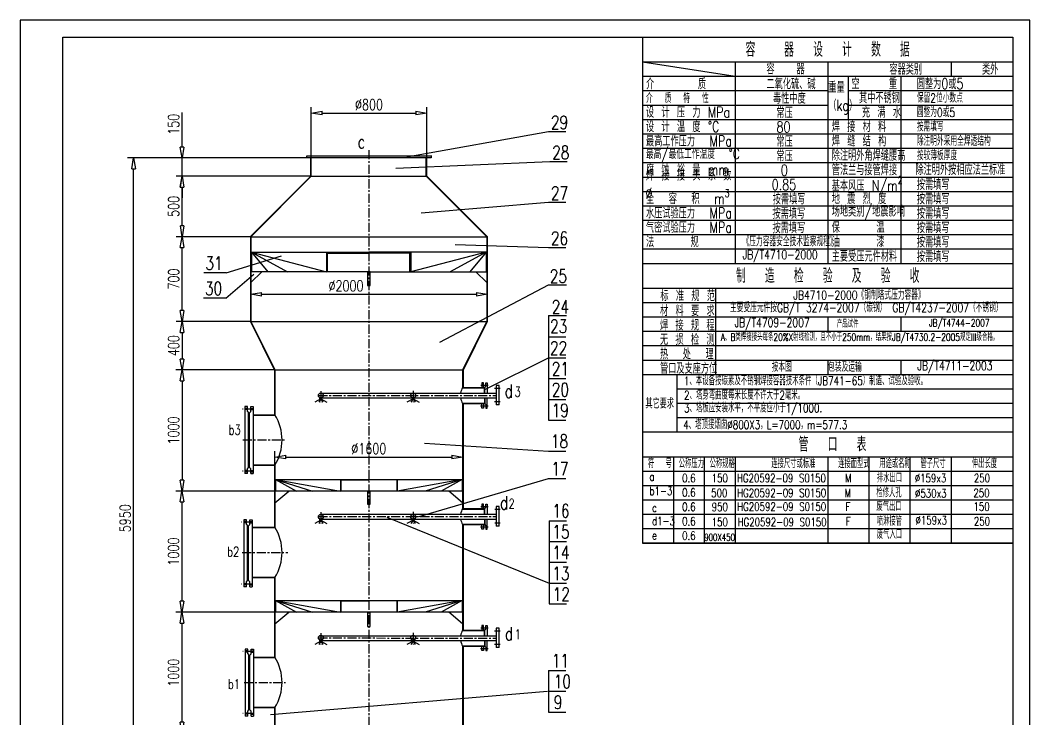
# Model space of a CAD drawing. Header units: inches. Extents: x -49906 to 274435, y 31852 to 49661.
# Drawn here: x 98878 to 107214, y 38449 to 44217 of the extents above; entities that cross this region are included whole.
import ezdxf
from ezdxf.enums import TextEntityAlignment as Align

# ---------------------------------------------------------------- set-up
doc = ezdxf.new("R2010")
doc.units = ezdxf.units.IN
doc.header["$LTSCALE"] = 60
doc.header["$MEASUREMENT"] = 0
doc.linetypes.add('CENTER', pattern=[2, 1.25, -0.25, 0.25, -0.25])
for name, color, linetype in [('1', 1, 'Continuous'), ('cen', 1, 'CENTER'), ('文字', 3, 'Continuous'), ('细实线', 7, 'Continuous')]:
    doc.layers.add(name, color=color, linetype=linetype)
doc.layers.add('粗实线', color=7, linetype='Continuous', lineweight=30)
doc.styles.get("Standard").update_dxf_attribs({"font": 'txt.shx', "width": 0.75, "bigfont": 'hztxt.shx'})
doc.styles.add('中文', font='txt.shx', dxfattribs={"width": 0.75, "bigfont": 'gbcbig.shx'})
doc.dimstyles.new('ST1-1', dxfattribs={"dimtxt": 90, "dimasz": 90, "dimexe": 50, "dimexo": 0, "dimgap": 25, "dimtad": 1, "dimtxsty": 'Standard', "dimblk": 'CLOSEDBLANK', "dimcen": 3, "dimadec": 0, "dimazin": 0, "dimtfac": 1, "dimtmove": 0, "dimatfit": 3, "dimfxl": 1, "dimarcsym": 1})

# ---------------------------------------------------------------- blocks, each defined once
blk = doc.blocks.new('_CLOSEDBLANK')
at = {"color": 0, "linetype": 'ByBlock'}
for p, q in [((-1, 0.167), (0, 0)), ((-1, 0.167), (-1, -0.167)), ((0, 0), (-1, -0.167))]:
    blk.add_line(p, q, dxfattribs=at)
blk = doc.blocks.new('*D305')
at = {"layer": 'Defpoints', "color": 0}
for p in [(100214.7, 43079.5), (101281.2, 43079.5), (101281.2, 42929.5)]:
    blk.add_point(p, dxfattribs=at)
at = {"layer": '细实线', "color": 0, "lineweight": -2}
for p, q in [((100214.7, 43169.5), (100214.7, 43455.7)), ((101281.2, 43079.5), (100164.7, 43079.5)), ((100214.7, 42929.5), (100214.7, 43079.5)), ((101281.2, 42929.5), (100164.7, 42929.5)), ((100214.7, 42839.5), (100214.7, 42749.5))]:
    blk.add_line(p, q, dxfattribs=at)
at = {"layer": '细实线', "color": 0, "lineweight": -2, "xscale": 90, "yscale": 90, "zscale": 90}
for p, rotation in [((100214.7, 43079.5), 270), ((100214.7, 42929.5), 90)]:
    blk.add_blockref('_CLOSEDBLANK', p, dxfattribs=dict(at, rotation=rotation))
at = {"layer": '细实线', "color": 0, "insert": (100144.7, 43357.6), "char_height": 90, "attachment_point": 5, "rotation": 90, "style": '中文'}
blk.add_mtext('150', dxfattribs=at)
blk = doc.blocks.new('*D306')
at = {"layer": 'Defpoints', "color": 0}
for p in [(100214.9, 42429.5), (100781.2, 42429.5), (100781.2, 41729.5)]:
    blk.add_point(p, dxfattribs=at)
at = {"layer": '细实线', "color": 0, "lineweight": -2}
for p, q in [((100781.2, 42429.5), (100164.9, 42429.5)), ((100214.9, 41819.5), (100214.9, 42339.5)), ((100781.2, 41729.5), (100164.9, 41729.5))]:
    blk.add_line(p, q, dxfattribs=at)
at = {"layer": '细实线', "color": 0, "lineweight": -2, "xscale": 90, "yscale": 90, "zscale": 90}
for p, rotation in [((100214.9, 42429.5), 90), ((100214.9, 41729.5), 270)]:
    blk.add_blockref('_CLOSEDBLANK', p, dxfattribs=dict(at, rotation=rotation))
at = {"layer": '细实线', "color": 0, "insert": (100144.9, 42079.5), "char_height": 90, "attachment_point": 5, "rotation": 90, "style": '中文'}
blk.add_mtext('700', dxfattribs=at)
blk = doc.blocks.new('*D307')
at = {"layer": 'Defpoints', "color": 0}
for p in [(100981.2, 41329.5), (100214.2, 40329.5), (100981.2, 40329.5)]:
    blk.add_point(p, dxfattribs=at)
at = {"layer": '细实线', "color": 0, "lineweight": -2}
for p, q in [((100981.2, 41329.5), (100164.2, 41329.5)), ((100214.2, 41239.5), (100214.2, 40419.5)), ((100981.2, 40329.5), (100164.2, 40329.5))]:
    blk.add_line(p, q, dxfattribs=at)
at = {"layer": '细实线', "color": 0, "lineweight": -2, "xscale": 90, "yscale": 90, "zscale": 90}
for p, rotation in [((100214.2, 41329.5), 90), ((100214.2, 40329.5), 270)]:
    blk.add_blockref('_CLOSEDBLANK', p, dxfattribs=dict(at, rotation=rotation))
at = {"layer": '细实线', "color": 0, "insert": (100144.2, 40829.5), "char_height": 90, "attachment_point": 5, "rotation": 90, "style": '中文'}
blk.add_mtext('1000', dxfattribs=at)
blk = doc.blocks.new('*D284')
at = {"layer": 'Defpoints', "color": 0}
for p in [(100781.2, 41729.5), (100214.9, 41329.5), (100781.2, 41329.5)]:
    blk.add_point(p, dxfattribs=at)
at = {"layer": '细实线', "color": 0, "lineweight": -2}
for p, q in [((100781.2, 41729.5), (100164.9, 41729.5)), ((100214.9, 41639.5), (100214.9, 41419.5)), ((100781.2, 41329.5), (100164.9, 41329.5))]:
    blk.add_line(p, q, dxfattribs=at)
at = {"layer": '细实线', "color": 0, "lineweight": -2, "xscale": 90, "yscale": 90, "zscale": 90}
for p, rotation in [((100214.9, 41729.5), 90), ((100214.9, 41329.5), 270)]:
    blk.add_blockref('_CLOSEDBLANK', p, dxfattribs=dict(at, rotation=rotation))
at = {"layer": '细实线', "color": 0, "insert": (100144.9, 41529.5), "char_height": 90, "attachment_point": 5, "rotation": 90, "style": '中文'}
blk.add_mtext('400', dxfattribs=at)
blk = doc.blocks.new('*D285')
at = {"layer": 'Defpoints', "color": 0}
for p in [(100215.4, 42929.5), (101281.2, 42929.5), (100781.2, 42429.5)]:
    blk.add_point(p, dxfattribs=at)
at = {"layer": '细实线', "color": 0, "lineweight": -2}
for p, q in [((101281.2, 42929.5), (100165.4, 42929.5)), ((100215.4, 42519.5), (100215.4, 42839.5)), ((100781.2, 42429.5), (100165.4, 42429.5))]:
    blk.add_line(p, q, dxfattribs=at)
at = {"layer": '细实线', "color": 0, "lineweight": -2, "xscale": 90, "yscale": 90, "zscale": 90}
for p, rotation in [((100215.4, 42929.5), 90), ((100215.4, 42429.5), 270)]:
    blk.add_blockref('_CLOSEDBLANK', p, dxfattribs=dict(at, rotation=rotation))
at = {"layer": '细实线', "color": 0, "insert": (100145.4, 42679.5), "char_height": 90, "attachment_point": 5, "rotation": 90, "style": '中文'}
blk.add_mtext('500', dxfattribs=at)
blk = doc.blocks.new('*D308')
at = {"layer": 'Defpoints', "color": 0}
for p in [(100981.2, 40329.5), (100213.6, 39329.5), (100981.2, 39329.5)]:
    blk.add_point(p, dxfattribs=at)
at = {"layer": '细实线', "color": 0, "lineweight": -2}
for p, q in [((100981.2, 40329.5), (100163.6, 40329.5)), ((100213.6, 40239.5), (100213.6, 39419.5)), ((100981.2, 39329.5), (100163.6, 39329.5))]:
    blk.add_line(p, q, dxfattribs=at)
at = {"layer": '细实线', "color": 0, "lineweight": -2, "xscale": 90, "yscale": 90, "zscale": 90}
for p, rotation in [((100213.6, 40329.5), 90), ((100213.6, 39329.5), 270)]:
    blk.add_blockref('_CLOSEDBLANK', p, dxfattribs=dict(at, rotation=rotation))
at = {"layer": '细实线', "color": 0, "insert": (100143.6, 39829.5), "char_height": 90, "attachment_point": 5, "rotation": 90, "style": '中文'}
blk.add_mtext('1000', dxfattribs=at)
blk = doc.blocks.new('*D286')
at = {"layer": 'Defpoints', "color": 0}
for p in [(100981.2, 39329.5), (100213.6, 38329.5), (100213.6, 38329.5)]:
    blk.add_point(p, dxfattribs=at)
at = {"layer": '细实线', "color": 0, "lineweight": -2}
for p, q in [((100981.2, 39329.5), (100163.6, 39329.5)), ((100213.6, 39239.5), (100213.6, 38419.5)), ((100213.6, 38329.5), (100163.6, 38329.5))]:
    blk.add_line(p, q, dxfattribs=at)
at = {"layer": '细实线', "color": 0, "lineweight": -2, "xscale": 90, "yscale": 90, "zscale": 90}
for p, rotation in [((100213.6, 39329.5), 90), ((100213.6, 38329.5), 270)]:
    blk.add_blockref('_CLOSEDBLANK', p, dxfattribs=dict(at, rotation=rotation))
at = {"layer": '细实线', "color": 0, "insert": (100143.6, 38829.5), "char_height": 90, "attachment_point": 5, "rotation": 90, "style": '中文'}
blk.add_mtext('1000', dxfattribs=at)
blk = doc.blocks.new('*D288')
at = {"layer": 'Defpoints', "color": 0}
for p in [(99814.6, 43079.5), (101156.2, 43079.5), (101156.2, 37129.5)]:
    blk.add_point(p, dxfattribs=at)
at = {"layer": '细实线', "color": 0, "lineweight": -2}
for p, q in [((101156.2, 43079.5), (99764.6, 43079.5)), ((99814.6, 37219.5), (99814.6, 42989.5)), ((101156.2, 37129.5), (99764.6, 37129.5))]:
    blk.add_line(p, q, dxfattribs=at)
at = {"layer": '细实线', "color": 0, "lineweight": -2, "xscale": 90, "yscale": 90, "zscale": 90}
for p, rotation in [((99814.6, 43079.5), 90), ((99814.6, 37129.5), 270)]:
    blk.add_blockref('_CLOSEDBLANK', p, dxfattribs=dict(at, rotation=rotation))
at = {"layer": '细实线', "color": 0, "insert": (99744.6, 40104.5), "char_height": 90, "attachment_point": 5, "rotation": 90, "style": '中文'}
blk.add_mtext('5950', dxfattribs=at)
blk = doc.blocks.new('*D289')
at = {"layer": 'Defpoints', "color": 0}
for p in [(102234.2, 43450.2), (101281.2, 42929.5), (102234.2, 42930.7)]:
    blk.add_point(p, dxfattribs=at)
at = {"layer": '细实线', "color": 0, "lineweight": -2}
for p, q in [((101281.2, 42929.5), (101281.2, 43500.2)), ((101371.2, 43450.2), (102144.2, 43450.2)), ((102234.2, 42930.7), (102234.2, 43500.2))]:
    blk.add_line(p, q, dxfattribs=at)
at = {"layer": '细实线', "color": 0, "lineweight": -2, "xscale": 90, "yscale": 90, "zscale": 90, "rotation": 180}
blk.add_blockref('_CLOSEDBLANK', (101281.2, 43450.2), dxfattribs=at)
at = {"layer": '细实线', "color": 0, "lineweight": -2, "xscale": 90, "yscale": 90, "zscale": 90}
blk.add_blockref('_CLOSEDBLANK', (102234.2, 43450.2), dxfattribs=at)
at = {"layer": '细实线', "color": 0, "insert": (101757.7, 43520.2), "char_height": 90, "attachment_point": 5, "style": '中文'}
blk.add_mtext('%%C800', dxfattribs=at)
blk = doc.blocks.new('*D290')
at = {"layer": 'Defpoints', "color": 0}
for p in [(100781.2, 42429.5), (102734.2, 42430.7), (102734.2, 41953.7)]:
    blk.add_point(p, dxfattribs=at)
at = {"layer": '细实线', "color": 0, "lineweight": -2}
for p, q in [((100781.2, 42429.5), (100781.2, 41903.7)), ((102734.2, 42430.7), (102734.2, 41903.7)), ((100871.2, 41953.7), (102644.2, 41953.7))]:
    blk.add_line(p, q, dxfattribs=at)
at = {"layer": '细实线', "color": 0, "lineweight": -2, "xscale": 90, "yscale": 90, "zscale": 90, "rotation": 180}
blk.add_blockref('_CLOSEDBLANK', (100781.2, 41953.7), dxfattribs=at)
at = {"layer": '细实线', "color": 0, "lineweight": -2, "xscale": 90, "yscale": 90, "zscale": 90}
blk.add_blockref('_CLOSEDBLANK', (102734.2, 41953.7), dxfattribs=at)
at = {"layer": '细实线', "color": 0, "insert": (101567.9, 42023.7), "char_height": 90, "attachment_point": 5, "style": '中文'}
blk.add_mtext('%%C2000', dxfattribs=at)
blk = doc.blocks.new('*D291')
at = {"layer": 'Defpoints', "color": 0}
for p in [(102531.2, 40648.9), (102531.2, 40609.4), (100981.2, 40394.3)]:
    blk.add_point(p, dxfattribs=at)
at = {"layer": '细实线', "color": 0, "lineweight": -2}
for p, q in [((100981.2, 40394.3), (100981.2, 40659.4)), ((101071.2, 40609.4), (102441.2, 40609.4)), ((102531.2, 40648.9), (102531.2, 40559.4))]:
    blk.add_line(p, q, dxfattribs=at)
at = {"layer": '细实线', "color": 0, "lineweight": -2, "xscale": 90, "yscale": 90, "zscale": 90, "rotation": 180}
blk.add_blockref('_CLOSEDBLANK', (100981.2, 40609.4), dxfattribs=at)
at = {"layer": '细实线', "color": 0, "lineweight": -2, "xscale": 90, "yscale": 90, "zscale": 90}
blk.add_blockref('_CLOSEDBLANK', (102531.2, 40609.4), dxfattribs=at)
at = {"layer": '细实线', "color": 0, "insert": (101756.2, 40679.4), "char_height": 90, "attachment_point": 5, "style": '中文'}
blk.add_mtext('%%C1600', dxfattribs=at)

msp = doc.modelspace()

# ---------------------------------------------------------------- linework, layer by layer
at = {"layer": '1'}
msp.add_line((107073.429, 39899.972), (104016.987, 39899.972), dxfattribs=at)
at = {"layer": 'cen'}
for p, q in [((101756.23, 43143.865), (101756.23, 37049.678)), ((101339.845, 41117.961), (102806.194, 41117.961)), ((101359.845, 41154.8), (101359.845, 41061.896)), ((102122.324, 41157.718), (102122.324, 41061.896)), ((102839.609, 41177.274), (102794.852, 41177.274)), ((102839.609, 41065.997), (102794.852, 41065.997)), ((100807.599, 41006.608), (100714.667, 41006.608)), ((100716.205, 40751.175), (101072.206, 40751.175)), ((100807.599, 40493.042), (100714.667, 40493.042)), ((101341.339, 40117.961), (102806.194, 40117.961)), ((101359.845, 40154.167), (101359.845, 40061.263)), ((102122.324, 40157.085), (102122.324, 40061.263)), ((102840.458, 40176.04), (102795.701, 40176.04)), ((100799.267, 40072.74), (100706.336, 40072.74)), ((102840.458, 40064.763), (102795.701, 40064.763)), ((100710.836, 39822.736), (101087.136, 39822.736)), ((100799.267, 39559.174), (100706.336, 39559.174)), ((101339.897, 39116.345), (102806.194, 39114.961)), ((101359.845, 39154.634), (101359.845, 39061.73)), ((102122.324, 39157.552), (102122.324, 39061.73)), ((102839.698, 39172.971), (102794.941, 39172.971)), ((102839.698, 39061.694), (102794.941, 39061.694)), ((100810.309, 39004.62), (100717.377, 39004.62)), ((100727.243, 38749.425), (101068.032, 38749.425)), ((100810.309, 38491.054), (100717.377, 38491.054))]:
    msp.add_line(p, q, dxfattribs=at)
at = {"layer": '文字'}
for p, q in [((105545.208, 43873.346), (105545.208, 42209.283)), ((105715.011, 43751.088), (105715.011, 43397.899)), ((106149.257, 43751.088), (106149.257, 42209.283)), ((104619.744, 42005.52), (104619.744, 41292.35))]:
    msp.add_line(p, q, dxfattribs=at)
msp.add_lwpolyline([(98878.011, 44217.441), (98878.011, 32415.478), (107213.762, 32415.478), (107213.762, 44217.441)], close=True, dxfattribs=at)
at = {"layer": '粗实线'}
for p, q in [((104016.987, 44077.109), (104016.987, 39899.972)), ((104016.987, 44077.109), (107073.429, 44077.109)), ((104016.987, 43873.346), (107073.429, 43873.346)), ((103239.225, 43299.375), (103384.225, 43299.375)), ((102277.576, 43093.474), (101241.23, 43093.474)), ((101241.23, 43093.474), (101241.23, 43079.474)), ((102231.23, 43079.474), (101241.23, 43079.474)), ((101278.23, 42930.716), (101278.23, 43079.474)), ((101281.23, 42929.474), (101281.23, 43079.474)), ((102231.23, 42929.474), (102231.23, 43079.474)), ((102271.23, 43079.474), (102231.23, 43079.474)), ((102234.23, 42930.716), (102234.23, 43079.474)), ((102271.23, 43093.474), (102271.23, 43079.474)), ((103250.075, 43051.531), (103395.075, 43051.531)), ((101278.23, 42930.716), (100778.23, 42430.716)), ((101281.23, 42929.474), (100781.23, 42429.474)), ((101281.23, 42929.474), (102231.23, 42929.474)), ((102231.23, 42929.474), (102731.23, 42429.474)), ((102234.23, 42930.716), (102734.23, 42430.716)), ((103239.225, 42715.834), (103384.225, 42715.834)), ((100778.23, 42430.716), (100778.23, 41728.766)), ((100781.23, 42429.474), (102734.23, 42429.474)), ((100781.23, 42429.474), (100781.23, 41729.474)), ((102731.23, 42429.474), (102731.23, 41729.474)), ((102734.23, 42430.716), (102734.23, 41728.766)), ((100787.899, 42302.984), (100787.899, 42139.675)), ((100787.899, 42302.984), (100922.811, 42139.675)), ((100787.899, 42302.984), (101085.048, 42139.675)), ((100787.899, 42302.984), (101408.358, 42139.675)), ((101408.358, 42302.984), (101408.358, 42139.675)), ((101416.385, 42293.124), (101408.358, 42302.984)), ((101416.385, 42139.675), (101416.385, 42293.124)), ((101416.385, 42293.124), (101756.23, 42293.124)), ((102096.074, 42293.124), (101756.23, 42293.124)), ((102096.074, 42293.124), (102104.102, 42302.984)), ((102096.074, 42139.675), (102096.074, 42293.124)), ((102104.102, 42302.984), (102104.102, 42139.675)), ((102724.56, 42302.984), (102104.102, 42139.675)), ((102724.56, 42302.984), (102427.412, 42139.675)), ((102724.56, 42302.984), (102589.648, 42139.675)), ((102724.56, 42302.984), (102724.56, 42139.675)), ((103239.225, 42341.747), (103384.225, 42341.747)), ((104016.987, 42209.283), (107073.429, 42209.283)), ((100578.379, 42130.136), (100395.556, 42130.136)), ((100781.23, 42052.741), (100871.889, 42139.675)), ((102731.23, 42052.741), (102640.57, 42139.675)), ((102731.23, 42052.741), (102640.57, 42139.675)), ((103239.225, 42032.515), (103389.76, 42032.515)), ((104016.987, 42005.52), (107073.429, 42005.52)), ((100575.298, 41921.797), (100392.475, 41921.797)), ((103239.225, 41778.628), (103389.76, 41778.628)), ((100778.546, 41728.132), (100778.23, 41728.766)), ((100778.546, 41728.132), (100978.23, 41328.766)), ((100781.23, 41729.474), (102731.23, 41729.474)), ((100781.23, 41729.474), (100981.23, 41329.474)), ((102731.23, 41729.474), (102531.23, 41329.474)), ((102733.913, 41728.132), (102534.23, 41328.766)), ((103239.225, 41601.374), (103384.225, 41601.374)), ((103239.225, 41429.456), (103384.225, 41429.456)), ((100978.23, 41328.766), (100978.23, 40959.663)), ((100981.23, 41329.474), (102231.23, 41329.474)), ((100981.23, 41329.474), (100981.23, 41329.474)), ((100981.23, 41329.474), (100981.23, 41329.474)), ((100981.23, 41329.474), (100981.23, 40959.663)), ((102170.89, 41329.474), (102531.23, 41329.474)), ((102531.23, 41329.474), (102531.23, 41183.938)), ((102534.23, 41328.766), (102534.23, 41183.938)), ((102529.42, 41180.938), (102710.268, 41180.938)), ((102531.23, 41183.938), (102710.268, 41183.938)), ((102682.543, 41202.934), (102741.988, 41202.934)), ((102690.278, 41221.612), (102690.278, 41183.938)), ((102701.892, 41221.612), (102690.278, 41221.612)), ((102701.892, 41193.005), (102701.892, 41221.612)), ((102710.268, 41183.938), (102701.892, 41193.005)), ((102710.268, 41137.961), (102710.268, 41183.938)), ((102714.24, 41183.938), (102722.615, 41193.005)), ((102714.24, 41137.961), (102714.24, 41183.938)), ((102722.615, 41221.612), (102734.23, 41221.612)), ((102722.615, 41193.005), (102722.615, 41221.612)), ((102734.23, 41221.612), (102734.23, 41137.961)), ((102807.284, 41201.635), (102807.284, 41146.635)), ((102832.149, 41201.635), (102807.284, 41201.635)), ((102832.149, 41146.635), (102832.149, 41201.635)), ((102832.149, 41146.635), (102832.149, 41201.635)), ((103239.225, 41257.538), (103384.225, 41257.538)), ((101352.688, 41097.961), (102513.984, 41097.961)), ((101359.845, 41137.961), (102513.984, 41137.961)), ((102350.464, 41137.961), (102806.194, 41137.961)), ((102350.464, 41097.961), (102806.194, 41097.961)), ((102710.268, 41097.961), (102710.268, 41051.984)), ((102714.24, 41097.961), (102714.24, 41051.984)), ((102734.23, 41014.311), (102734.23, 41097.961)), ((102807.284, 41146.635), (102807.284, 41041.635)), ((102832.149, 41146.635), (102832.149, 41176.152)), ((102832.149, 41146.635), (102832.149, 41176.152)), ((102832.149, 41041.635), (102832.149, 41146.635)), ((100733.379, 41026.252), (100733.379, 40770.075)), ((100753.52, 41026.252), (100733.379, 41026.252)), ((100753.52, 40986.358), (100753.52, 41026.252)), ((100781.759, 40986.358), (100781.759, 41026.252)), ((100781.759, 41026.252), (100801.899, 41026.252)), ((100801.899, 41026.252), (100801.899, 40527.075)), ((101359.845, 41090.528), (101309.666, 41061.955)), ((101359.845, 41090.528), (101342.342, 41061.955)), ((101359.845, 41090.528), (101377.94, 41062.327)), ((101359.845, 41090.528), (101410.609, 41063.009)), ((102122.324, 41090.528), (102071.56, 41063.009)), ((102122.324, 41090.528), (102104.229, 41062.327)), ((102122.324, 41090.528), (102139.827, 41061.955)), ((102122.324, 41090.528), (102172.503, 41061.955)), ((102529.42, 41054.984), (102710.268, 41054.984)), ((102531.23, 41051.984), (102531.23, 40183.938)), ((102531.23, 41051.984), (102710.268, 41051.984)), ((102534.23, 41051.984), (102534.23, 40183.938)), ((102679.092, 41032.989), (102742.814, 41032.989)), ((102690.278, 41014.311), (102690.278, 41051.984)), ((102701.892, 41014.311), (102690.278, 41014.311)), ((102710.268, 41051.984), (102701.892, 41042.918)), ((102701.892, 41042.918), (102701.892, 41014.311)), ((102714.24, 41051.984), (102722.615, 41042.918)), ((102722.615, 41042.918), (102722.615, 41014.311)), ((102722.615, 41014.311), (102734.23, 41014.311)), ((102832.149, 41041.635), (102807.284, 41041.635)), ((103239.225, 41085.619), (103384.225, 41085.619)), ((100753.52, 41011.671), (100733.379, 41011.671)), ((100753.52, 41001.546), (100733.379, 41001.546)), ((100753.52, 40986.358), (100763.645, 40976.233)), ((100763.645, 40770.075), (100763.645, 40976.233)), ((100781.759, 40986.358), (100771.634, 40976.233)), ((100771.634, 40770.075), (100771.634, 40976.233)), ((100771.634, 40523.417), (100771.634, 40952.325)), ((100781.759, 41011.671), (100801.899, 41011.671)), ((100781.759, 41001.546), (100801.899, 41001.546)), ((100804.596, 40959.663), (100981.23, 40959.663)), ((100804.596, 40956.663), (100983.046, 40956.663)), ((100733.379, 40847.864), (100733.379, 40473.398)), ((103239.225, 40913.701), (103384.225, 40913.701)), ((100763.645, 40523.417), (100763.645, 40839.259)), ((104016.987, 40816.904), (107073.429, 40816.904)), ((103239.225, 40657.563), (103384.225, 40657.563)), ((104016.987, 40613.141), (107073.429, 40613.141)), ((100733.379, 40527.075), (100733.379, 40473.398)), ((100753.52, 40513.292), (100763.645, 40523.417)), ((100753.52, 40473.398), (100753.52, 40513.292)), ((100781.759, 40513.292), (100771.634, 40523.417)), ((100781.759, 40473.398), (100781.759, 40513.292)), ((100801.899, 40527.075), (100801.899, 40473.398)), ((100801.899, 40527.075), (100801.899, 40473.398)), ((100804.596, 40545.688), (100983.046, 40545.688)), ((100804.596, 40542.688), (100981.23, 40542.688)), ((100978.23, 40542.688), (100978.23, 40031.223)), ((100981.23, 40542.688), (100981.23, 40031.223)), ((100753.52, 40498.104), (100733.379, 40498.104)), ((100753.52, 40487.979), (100733.379, 40487.979)), ((100753.52, 40473.398), (100733.379, 40473.398)), ((100781.759, 40498.104), (100801.899, 40498.104)), ((100781.759, 40487.979), (100801.899, 40487.979)), ((100781.759, 40473.398), (100801.899, 40473.398)), ((103239.225, 40431.798), (103384.225, 40431.798)), ((100985.53, 40425.381), (100985.53, 40329.474)), ((100985.53, 40425.381), (101158.646, 40329.474)), ((100985.53, 40425.381), (101290.77, 40329.474)), ((100985.53, 40425.381), (101522.353, 40329.474)), ((101522.353, 40425.381), (101522.353, 40329.474)), ((101524.782, 40425.381), (101524.782, 40329.474)), ((101524.782, 40423.035), (101756.23, 40423.035)), ((101987.677, 40423.035), (101756.23, 40423.035)), ((101987.677, 40425.381), (101987.677, 40329.474)), ((101990.107, 40425.381), (101990.107, 40329.474)), ((102526.93, 40425.381), (101990.107, 40329.474)), ((102526.93, 40425.381), (102221.689, 40329.474)), ((102526.93, 40425.381), (102353.814, 40329.474)), ((102526.93, 40425.381), (102526.93, 40329.474)), ((100981.23, 40231.601), (101095.394, 40329.474)), ((102531.23, 40231.601), (102417.065, 40329.474)), ((102529.42, 40180.938), (102710.268, 40180.938)), ((102531.23, 40183.938), (102710.268, 40183.938)), ((102682.543, 40202.934), (102741.988, 40202.934)), ((102690.278, 40221.612), (102690.278, 40183.938)), ((102701.892, 40221.612), (102690.278, 40221.612)), ((102701.892, 40193.005), (102701.892, 40221.612)), ((102710.268, 40183.938), (102701.892, 40193.005)), ((102710.268, 40137.961), (102710.268, 40183.938)), ((102714.24, 40183.938), (102722.615, 40193.005)), ((102714.24, 40137.961), (102714.24, 40183.938)), ((102722.615, 40221.612), (102734.23, 40221.612)), ((102722.615, 40193.005), (102722.615, 40221.612)), ((102734.23, 40221.612), (102734.23, 40137.961)), ((102808.134, 40200.402), (102808.134, 40145.402)), ((102832.999, 40200.402), (102808.134, 40200.402)), ((102832.999, 40145.402), (102832.999, 40200.402)), ((102832.999, 40145.402), (102832.999, 40200.402)), ((101358.042, 40097.961), (102513.984, 40097.961)), ((101358.187, 40137.961), (102513.984, 40137.961)), ((102350.464, 40137.961), (102806.194, 40137.961)), ((102350.464, 40097.961), (102806.194, 40097.961)), ((102710.268, 40097.961), (102710.268, 40051.984)), ((102714.24, 40097.961), (102714.24, 40051.984)), ((102734.23, 40014.311), (102734.23, 40097.961)), ((102808.134, 40145.402), (102808.134, 40040.402)), ((102832.999, 40145.402), (102832.999, 40174.918)), ((102832.999, 40145.402), (102832.999, 40174.918)), ((102832.999, 40040.402), (102832.999, 40145.402)), ((100725.048, 40092.384), (100725.048, 39836.207)), ((100745.188, 40092.384), (100725.048, 40092.384)), ((100745.188, 40077.803), (100725.048, 40077.803)), ((100745.188, 40067.678), (100725.048, 40067.678)), ((100745.188, 40052.49), (100745.188, 40092.384)), ((100745.188, 40052.49), (100755.313, 40042.365)), ((100755.313, 39836.207), (100755.313, 40042.365)), ((100773.427, 40052.49), (100763.302, 40042.365)), ((100763.302, 39836.207), (100763.302, 40042.365)), ((100763.302, 39589.549), (100763.302, 40018.457)), ((100773.427, 40052.49), (100773.427, 40092.384)), ((100773.427, 40092.384), (100793.568, 40092.384)), ((100773.427, 40077.803), (100793.568, 40077.803)), ((100773.427, 40067.678), (100793.568, 40067.678)), ((100793.568, 40092.384), (100793.568, 39593.207)), ((100793.568, 40031.223), (100981.23, 40031.223)), ((100793.568, 40028.223), (100983.046, 40028.223)), ((101359.845, 40089.895), (101309.666, 40061.322)), ((101359.845, 40089.895), (101342.342, 40061.322)), ((101359.845, 40089.895), (101377.94, 40061.694)), ((101359.845, 40089.895), (101410.609, 40062.376)), ((102122.324, 40089.895), (102071.56, 40062.376)), ((102122.324, 40089.895), (102104.229, 40061.694)), ((102122.324, 40089.895), (102139.827, 40061.322)), ((102122.324, 40089.895), (102172.503, 40061.322)), ((102529.42, 40054.984), (102710.268, 40054.984)), ((102531.23, 40051.984), (102531.23, 39180.938)), ((102531.23, 40051.984), (102710.268, 40051.984)), ((102534.23, 40051.984), (102534.23, 39180.938)), ((102679.092, 40032.989), (102742.814, 40032.989)), ((102690.278, 40014.311), (102690.278, 40051.984)), ((102701.892, 40014.311), (102690.278, 40014.311)), ((102710.268, 40051.984), (102701.892, 40042.918)), ((102701.892, 40042.918), (102701.892, 40014.311)), ((102714.24, 40051.984), (102722.615, 40042.918)), ((102722.615, 40042.918), (102722.615, 40014.311)), ((102722.615, 40014.311), (102734.23, 40014.311)), ((102832.999, 40040.402), (102808.134, 40040.402)), ((103244.074, 40084.621), (103389.074, 40084.621)), ((100725.048, 39913.996), (100725.048, 39539.53)), ((100755.313, 39589.549), (100755.313, 39905.391)), ((103244.074, 39912.702), (103389.074, 39912.702)), ((104016.987, 39899.972), (107073.429, 39899.972)), ((104016.987, 39899.972), (107073.429, 39899.972)), ((103244.074, 39740.784), (103389.074, 39740.784)), ((100793.568, 39617.248), (100983.046, 39617.248)), ((100793.568, 39614.248), (100981.23, 39614.248)), ((100978.23, 39614.248), (100978.23, 38957.912)), ((100981.23, 39614.248), (100981.23, 38957.912)), ((100725.048, 39593.207), (100725.048, 39539.53)), ((100745.188, 39564.236), (100725.048, 39564.236)), ((100745.188, 39554.111), (100725.048, 39554.111)), ((100745.188, 39539.53), (100725.048, 39539.53)), ((100745.188, 39579.424), (100755.313, 39589.549)), ((100745.188, 39539.53), (100745.188, 39579.424)), ((100773.427, 39579.424), (100763.302, 39589.549)), ((100773.427, 39539.53), (100773.427, 39579.424)), ((100773.427, 39564.236), (100793.568, 39564.236)), ((100773.427, 39554.111), (100793.568, 39554.111)), ((100773.427, 39539.53), (100793.568, 39539.53)), ((100793.568, 39593.207), (100793.568, 39539.53)), ((100793.568, 39593.207), (100793.568, 39539.53)), ((103244.074, 39568.866), (103389.074, 39568.866)), ((100985.53, 39425.381), (100985.53, 39329.474)), ((100985.53, 39425.381), (101158.646, 39329.474)), ((100985.53, 39425.381), (101290.77, 39329.474)), ((100985.53, 39425.381), (101522.353, 39329.474)), ((101522.353, 39425.381), (101522.353, 39329.474)), ((101524.782, 39425.381), (101524.782, 39329.474)), ((101524.782, 39423.035), (101756.23, 39423.035)), ((101987.677, 39423.035), (101756.23, 39423.035)), ((101987.677, 39425.381), (101987.677, 39329.474)), ((101990.107, 39425.381), (101990.107, 39329.474)), ((102526.93, 39425.381), (101990.107, 39329.474)), ((102526.93, 39425.381), (102221.689, 39329.474)), ((102526.93, 39425.381), (102353.814, 39329.474)), ((102526.93, 39425.381), (102526.93, 39329.474)), ((103244.074, 39396.947), (103389.074, 39396.947)), ((100981.23, 39231.601), (101095.394, 39329.474)), ((102531.23, 39231.601), (102417.065, 39329.474)), ((102531.23, 39180.938), (102710.268, 39180.938)), ((102682.543, 39199.934), (102741.988, 39199.934)), ((102690.278, 39218.612), (102690.278, 39180.938)), ((102701.892, 39218.612), (102690.278, 39218.612)), ((102701.892, 39190.005), (102701.892, 39218.612)), ((102710.268, 39180.938), (102701.892, 39190.005)), ((102710.268, 39134.961), (102710.268, 39180.938)), ((102714.24, 39180.938), (102722.615, 39190.005)), ((102714.24, 39134.961), (102714.24, 39180.938)), ((102722.615, 39218.612), (102734.23, 39218.612)), ((102722.615, 39190.005), (102722.615, 39218.612)), ((102734.23, 39218.612), (102734.23, 39134.961)), ((102807.374, 39197.333), (102807.374, 39142.333)), ((102832.239, 39197.333), (102807.374, 39197.333)), ((102832.239, 39142.333), (102832.239, 39197.333)), ((102832.239, 39142.333), (102832.239, 39197.333)), ((101349.582, 39134.961), (102513.984, 39134.961)), ((101352.688, 39094.961), (102513.984, 39094.961)), ((102350.464, 39134.961), (102806.194, 39134.961)), ((102350.464, 39094.961), (102806.194, 39094.961)), ((102529.42, 39177.938), (102710.268, 39177.938)), ((102710.268, 39094.961), (102710.268, 39048.984)), ((102714.24, 39094.961), (102714.24, 39048.984)), ((102734.23, 39011.311), (102734.23, 39094.961)), ((102807.374, 39142.333), (102807.374, 39037.333)), ((102832.239, 39142.333), (102832.239, 39171.849)), ((102832.239, 39142.333), (102832.239, 39171.849)), ((102832.239, 39037.333), (102832.239, 39142.333)), ((100736.089, 39024.264), (100736.089, 38768.087)), ((100756.23, 39024.264), (100736.089, 39024.264)), ((100756.23, 38984.37), (100756.23, 39024.264)), ((100784.468, 38984.37), (100784.468, 39024.264)), ((100784.468, 39024.264), (100804.609, 39024.264)), ((100804.609, 39024.264), (100804.609, 38525.087)), ((101359.845, 39090.362), (101309.666, 39061.789)), ((101359.845, 39090.362), (101342.342, 39061.789)), ((101359.845, 39090.362), (101377.94, 39062.161)), ((101359.845, 39090.362), (101410.609, 39062.843)), ((102122.324, 39090.362), (102071.56, 39062.843)), ((102122.324, 39090.362), (102104.229, 39062.161)), ((102122.324, 39090.362), (102139.827, 39061.789)), ((102122.324, 39090.362), (102172.503, 39061.789)), ((102529.42, 39051.984), (102710.268, 39051.984)), ((102531.23, 39048.984), (102531.23, 37162.659)), ((102531.23, 39048.984), (102710.268, 39048.984)), ((102534.23, 39048.984), (102534.23, 37162.659)), ((102679.092, 39029.989), (102742.814, 39029.989)), ((102690.278, 39011.311), (102690.278, 39048.984)), ((102710.268, 39048.984), (102701.892, 39039.918)), ((102701.892, 39039.918), (102701.892, 39011.311)), ((102714.24, 39048.984), (102722.615, 39039.918)), ((102722.615, 39039.918), (102722.615, 39011.311)), ((102832.239, 39037.333), (102807.374, 39037.333)), ((100756.23, 39009.683), (100736.089, 39009.683)), ((100756.23, 38999.558), (100736.089, 38999.558)), ((100756.23, 38984.37), (100766.355, 38974.245)), ((100766.355, 38768.087), (100766.355, 38974.245)), ((100784.468, 38984.37), (100774.343, 38974.245)), ((100774.343, 38768.087), (100774.343, 38974.245)), ((100774.343, 38521.429), (100774.343, 38950.337)), ((100784.468, 39009.683), (100804.609, 39009.683)), ((100784.468, 38999.558), (100804.609, 38999.558)), ((100804.596, 38957.912), (100981.23, 38957.912)), ((100804.596, 38954.912), (100983.046, 38954.912)), ((102701.892, 39011.311), (102690.278, 39011.311)), ((102722.615, 39011.311), (102734.23, 39011.311)), ((100736.089, 38845.876), (100736.089, 38471.41)), ((103239.225, 38847.704), (103384.225, 38847.704)), ((100766.355, 38521.429), (100766.355, 38837.271)), ((103239.225, 38675.786), (103384.225, 38675.786)), ((100736.089, 38525.087), (100736.089, 38471.41)), ((100756.23, 38511.304), (100766.355, 38521.429)), ((100756.23, 38471.41), (100756.23, 38511.304)), ((100784.468, 38511.304), (100774.343, 38521.429)), ((100784.468, 38471.41), (100784.468, 38511.304)), ((100804.596, 38543.937), (100983.046, 38543.937)), ((100804.596, 38540.937), (100981.23, 38540.937)), ((100804.609, 38525.087), (100804.609, 38471.41)), ((100804.609, 38525.087), (100804.609, 38471.41)), ((100978.23, 38540.937), (100978.23, 37559.3)), ((100981.23, 38540.937), (100981.23, 37162.659)), ((100756.23, 38496.116), (100736.089, 38496.116)), ((100756.23, 38485.991), (100736.089, 38485.991)), ((100756.23, 38471.41), (100736.089, 38471.41)), ((100784.468, 38496.116), (100804.609, 38496.116)), ((100784.468, 38485.991), (100804.609, 38485.991)), ((100784.468, 38471.41), (100804.609, 38471.41)), ((103239.225, 38504.453), (103384.225, 38504.453))]:
    msp.add_line(p, q, dxfattribs=at)
for points in [[(99228.842, 44077.109), (107073.429, 44077.109), (107073.429, 32555.811), (99228.842, 32555.811)], [(101744.934, 42027.432), (101768.627, 42027.432), (101768.627, 42139.675), (101744.934, 42139.675)], [(101745.076, 40220.697), (101767.661, 40220.697), (101767.661, 40329.474), (101745.076, 40329.474)], [(101745.307, 39210.702), (101767.677, 39210.702), (101767.677, 39329.474), (101745.307, 39329.474)]]:
    msp.add_lwpolyline(points, close=True, dxfattribs=at)
for points in [[(100787.899, 42302.984), (101756.23, 42302.984)], [(102724.56, 42302.984), (101756.23, 42302.984)], [(101756.23, 42139.675), (100787.899, 42139.675)], [(101756.23, 42139.675), (102724.56, 42139.675)], [(101366.404, 41099.068), (101366.404, 41090.528), (101352.688, 41090.528), (101352.688, 41099.286)], [(102115.765, 41099.068), (102115.765, 41090.528), (102129.481, 41090.528), (102129.481, 41099.286)], [(100981.23, 40368.406), (100981.23, 40464.313)], [(100985.53, 40425.381), (102531.23, 40425.381), (102531.23, 40329.474), (100985.53, 40329.474)], [(101366.404, 40098.435), (101366.404, 40089.895), (101352.688, 40089.895), (101352.688, 40098.653)], [(102115.765, 40098.435), (102115.765, 40089.895), (102129.481, 40089.895), (102129.481, 40098.653)], [(100985.53, 39425.381), (102531.23, 39425.381), (102531.23, 39329.474), (100985.53, 39329.474)], [(101366.404, 39098.902), (101366.404, 39090.362), (101352.688, 39090.362), (101352.688, 39099.12)], [(102115.765, 39098.902), (102115.765, 39090.362), (102129.481, 39090.362), (102129.481, 39099.12)]]:
    msp.add_lwpolyline(points, dxfattribs=at)
for centre in [(101359.845, 41117.961), (102122.324, 41117.961), (101359.845, 40117.328), (102122.324, 40117.328), (101359.845, 39117.795), (102122.324, 39117.795)]:
    msp.add_circle(centre, 20, dxfattribs=at)
for centre, radius, start, end in [((102637.218, 41117.961), 124.846, 148.0980078, 170.781636), ((102637.218, 41117.961), 124.846, 189.218364, 211.9019922), ((100640.347, 40751.175), 399.585, 328.5495515, 31.4504485), ((102637.218, 40117.961), 124.846, 148.0980078, 170.781636), ((102637.218, 40117.961), 124.846, 189.218364, 211.9019922), ((100640.347, 39822.736), 399.585, 328.5495515, 31.4504485), ((102637.218, 39114.961), 124.846, 148.0980078, 170.781636), ((102637.218, 39114.961), 124.846, 189.218364, 211.9019922), ((100640.347, 38749.425), 399.585, 328.5495515, 31.4504485)]:
    msp.add_arc(centre, radius, start, end, dxfattribs=at)
at = {"layer": '细实线'}
for p, q in [((104016.987, 43873.346), (104781.098, 43754.484)), ((104781.098, 43873.346), (104781.098, 42209.283)), ((106564.022, 43873.346), (106564.022, 43751.088)), ((104016.987, 43754.484), (107073.429, 43754.484)), ((104016.987, 43635.623), (105545.208, 43635.623)), ((105715.011, 43635.623), (107073.429, 43635.623)), ((104016.987, 43516.761), (105545.208, 43516.761)), ((105715.011, 43516.761), (107073.429, 43516.761)), ((104016.987, 43397.899), (107073.429, 43397.899)), ((102070.322, 43089.306), (103239.225, 43299.375)), ((104016.987, 43279.038), (107073.429, 43279.038)), ((104016.987, 43160.176), (107073.429, 43160.176)), ((101979.398, 42995.901), (103250.075, 43051.531)), ((104016.987, 43041.314), (107073.429, 43041.314)), ((104016.987, 42922.453), (107073.429, 42922.453)), ((104016.987, 42803.591), (107073.429, 42803.591)), ((102188.357, 42627.022), (103239.225, 42715.834)), ((104016.987, 42684.729), (107073.429, 42684.729)), ((104016.987, 42565.868), (107073.429, 42565.868)), ((104016.987, 42447.006), (107073.429, 42447.006)), ((102468.599, 42365.221), (103239.225, 42341.747)), ((101031.346, 42269.684), (100576.223, 42128.074)), ((104016.987, 42328.145), (107073.429, 42328.145)), ((100806.372, 42117.261), (100575.299, 41920.258)), ((102341.998, 41558.839), (103239.225, 42030.966)), ((104016.987, 41886.659), (107073.429, 41886.659)), ((103239.225, 41779.885), (103239.225, 41429.456)), ((104016.987, 41767.797), (107073.429, 41767.797)), ((105545.208, 41767.797), (105545.208, 41648.935)), ((106147.965, 41767.797), (106147.965, 41648.935)), ((104016.987, 41648.935), (107073.429, 41648.935)), ((104016.987, 41530.074), (107073.429, 41530.074)), ((102720.531, 41171.604), (103239.225, 41429.456)), ((103239.225, 41429.456), (103239.225, 41257.538)), ((104016.987, 41411.212), (107073.429, 41411.212)), ((105545.208, 41411.212), (105545.208, 41292.35)), ((106147.965, 41411.212), (106147.965, 41292.35)), ((104016.987, 41292.35), (107073.429, 41292.35)), ((104299.163, 41292.351), (104299.163, 40816.904)), ((103239.225, 41257.538), (103239.225, 41085.619)), ((104299.163, 41173.489), (107073.429, 41173.489)), ((103239.225, 41085.619), (103239.225, 40913.701)), ((104299.163, 41054.628), (107073.429, 41054.628)), ((104299.163, 40935.766), (107073.429, 40935.766)), ((102216.325, 40724.088), (103239.225, 40657.563)), ((104271.691, 40613.141), (104271.691, 39899.972)), ((104526.394, 40613.141), (104526.394, 39899.972)), ((104781.098, 40613.141), (104781.098, 39899.972)), ((105545.208, 40613.141), (105545.208, 39899.972)), ((105884.813, 40613.141), (105884.813, 39899.972)), ((106224.418, 40613.141), (106224.418, 39899.972)), ((106564.022, 40613.141), (106564.022, 39899.972)), ((102172.443, 40119.522), (103239.225, 40431.798)), ((104016.987, 40494.28), (107073.429, 40494.28)), ((104016.987, 40375.418), (107073.429, 40375.418)), ((104016.987, 40256.557), (107073.429, 40256.557)), ((101905.024, 40113.312), (103244.074, 39568.866)), ((104016.987, 40137.695), (107073.429, 40137.695)), ((103244.074, 40084.621), (103244.074, 39912.702)), ((104016.987, 40018.833), (107073.429, 40018.833)), ((103244.074, 39912.702), (103244.074, 39740.784)), ((103244.074, 39740.784), (103244.074, 39568.866)), ((103244.074, 39568.866), (103244.074, 39396.947)), ((103239.225, 38847.704), (103239.225, 38675.786)), ((100943.981, 38485.301), (103231.228, 38675.786)), ((103239.225, 38676.371), (103239.225, 38504.453))]:
    msp.add_line(p, q, dxfattribs=at)

# ---------------------------------------------------------------- texts
at = {"layer": '文字', "style": '中文', "width": 0.75}
for s, height, p in [('0.6', 69.3229, (104399.043, 40401.762)), ('150', 69.3229, (104653.746, 40401.762)), ('HG20592-09 S0150', 69.32292, (105163.153, 40401.762)), ('M', 69.323, (105715.011, 40401.762)), ('排水出口', 69.3229, (106054.615, 40401.762)), ('%%C159x3', 69.3229, (106394.22, 40401.762)), ('250', 69.3229, (106818.726, 40401.762)), ('0.6', 69.3229, (104399.043, 40282.9)), ('500', 69.3229, (104650.109, 40278.797)), ('HG20592-09 S0150', 69.32292, (105164.903, 40279.575)), ('M', 69.323, (105711.373, 40278.797)), ('检修人孔', 69.3229, (106050.978, 40278.797)), ('%%C530x3', 69.3229, (106396.432, 40275.743)), ('250', 69.3229, (106815.088, 40278.797)), ('0.6', 69.3229, (104399.043, 40164.039)), ('950', 69.3229, (104653.746, 40163.527)), ('HG20592-09 S0150', 69.32292, (105165.26, 40165.307)), ('F', 69.323, (105711.73, 40166.464)), ('废气出口', 69.3229, (106051.335, 40166.464)), ('150', 69.3229, (106815.445, 40166.464)), ('0.6', 69.3229, (104399.043, 40045.177)), ('150', 69.3229, (104653.746, 40038.695)), ('HG20592-09 S0150', 69.32292, (105168.54, 40038.488)), ('F', 69.323, (105715.011, 40044.324)), ('喷淋接管', 69.3229, (106054.615, 40044.324)), ('%%C159x3', 69.3229, (106400.069, 40053.873)), ('250', 69.3229, (106818.726, 40044.324)), ('废气入口', 69.3229, (106054.615, 39935.905)), ('0.6', 69.3229, (104399.043, 39926.315)), ('900X450', 56.5844, (104652.571, 39918.279))]:
    msp.add_text(s, height=height, dxfattribs=at).set_placement(p, align=Align.CENTER)
at = {"layer": '文字', "style": '中文'}
for s, insert, char_height, width, attachment_point in [('容   器  设  计  数  据', (105545.208, 43975.227), 118.86163, 3056.44185, 5), ('容   器', (105039.06, 43815.261), 90, 764.11046, 4), ('容器类别', (106054.615, 43812.217), 90, 911.7629, 4), ('类外', (106818.726, 43812.217), 90, 911.7629, 4), ('\\pi4.355;介      质', (104041.023, 43691.657), 90, 764.11046, 4), ('二氧化硫、碱', (105039.463, 43691.657), 90, 887.80006, 4), ('重量\\P（kg）', (105550.021, 43574.494), 90, 967.88886, 4), ('空    重', (105741.787, 43693.355), 90, 911.7629, 4), ('圆整为0或5', (106280.826, 43692.657), 90, 911.7629, 4), ('\\pi3.5;介  质  特  性', (104041.023, 43571.098), 73.94444, 764.11046, 4), ('毒性中度', (105093.502, 43572.796), 90, 833.76178, 4), ('其中不锈钢', (105803.458, 43576.192), 90, 911.7629, 4), ('保留2位小数点', (106280.826, 43573.795), 73.9444, 764.11046, 4), ('\\pi3.5;设 计 压 力 MPa', (104041.023, 43457.33), 90, 764.11046, 4), ('常压', (105121.829, 43453.934), 90, 764.11046, 4), ('充 满 水', (105827.42, 43457.33), 90, 887.80006, 4), ('圆整为0或5', (106280.826, 43454.934), 73.9444, 764.11046, 4), ('\\pi3.5;设 计 温 度 {\\Ftxt,hztxts|c134;%%D}C', (104041.023, 43338.468), 90, 764.11046, 4), ('80', (105121.829, 43335.072), 90, 764.11046, 4), ('\\pi3.5;焊 接 材 料', (105574.783, 43338.468), 90, 887.80006, 4), ('按需填写', (106280.826, 43336.072), 73.9444, 764.11046, 4), ('\\pi3.5;最高工作压力  MPa', (104041.023, 43219.607), 90, 764.11046, 4), ('常压', (105121.829, 43216.211), 90, 764.11046, 4), ('\\pi3.5;焊 缝 结 构', (105574.783, 43219.607), 90, 887.80006, 4), ('除注明外采用全焊透结构', (106280.826, 43217.211), 73.94444, 764.11046, 4), ('\\pi3.306;最高/最低工作温度  {\\Ftxt,hztxts|c134;%%D}C', (104041.023, 43100.745), 85, 878.32007, 4), ('常压', (105121.829, 43097.349), 90, 764.11046, 4), ('\\pi3.5;除注明外角焊缝腰高', (105574.783, 43100.745), 90, 887.80006, 4), ('按较薄板厚度', (106280.826, 43098.349), 73.9444, 764.11046, 4), ('\\pi3.5;腐 蚀 裕 量 mm', (104041.023, 42981.884), 90, 764.11046, 4), ('0', (105157.97, 42978.488), 90, 727.96992, 4), ('\\pi3.5;管法兰与接管焊接', (105574.783, 42981.884), 90, 887.80006, 4), ('除注明外按相应法兰标准', (106269.469, 42983.783), 90, 923.12011, 4), ('\\pi3.5;焊 接 接 头 系 数 %%C', (104041.023, 42863.022), 90, 764.11046, 4), ('0.85', (105082.133, 42859.626), 90, 803.80646, 4), ('\\A1;\\pi3.5;基本风压 N/m{\\H0.7x;\\S2^  ;\\H1.429x; }', (105574.783, 42852.508), 90, 887.80006, 4), ('按需填写', (106280.826, 42860.626), 90, 911.7629, 4), ('\\A1;\\pi3.5;全  容  积  m{\\H0.7x;\\S3^   ;}', (104041.023, 42744.16), 90, 764.11046, 4), ('按需填写', (105091.476, 42740.764), 90, 764.11046, 4), ('\\pi3.5;地 震 烈 度', (105574.783, 42744.16), 90, 887.80006, 4), ('按需填写', (106280.826, 42741.764), 90, 911.7629, 4), ('\\pi3.5;水压试验压力  MPa', (104041.023, 42625.299), 90, 764.11046, 4), ('\\pi3.5;场地类别/地震影响', (105574.783, 42625.299), 90, 887.80006, 4), ('按需填写', (105089.018, 42621.903), 90, 764.11046, 4), ('按需填写', (106280.826, 42622.902), 90, 911.7629, 4), ('\\pi3.5;气密试验压力  MPa', (104041.023, 42506.437), 90, 764.11046, 4), ('按需填写', (105089.018, 42503.041), 90, 764.11046, 4), ('\\pi3.5;保     温', (105574.783, 42506.437), 90, 887.80006, 4), ('按需填写', (106280.826, 42504.041), 90, 911.7629, 4), ('\\pi3.5;法     规', (104041.023, 42387.575), 90, 764.11046, 4), ('《压力容器安全技术监察规程》', (104842.132, 42387.575), 73.94444, 764.11046, 4), ('\\pi3.5;油     漆', (105574.783, 42387.575), 90, 887.80006, 4), ('按需填写', (106280.826, 42385.179), 90, 911.7629, 4), ('JB/T4710-2000', (104842.132, 42268.714), 73.94444, 764.11046, 4), ('\\pi3.5;主要受压元件材料', (105574.783, 42268.714), 90, 887.80006, 4), ('按需填写', (106280.826, 42266.318), 90, 911.7629, 4), ('制  造  检  验  及  验  收', (105545.208, 42107.402), 118.86163, 3056.44185, 5), ('\\pi4.083;标 准 规 范', (104159.721, 41942.403), 90, 764.11046, 4), ('JB4710-2000《钢制塔式压力容器》', (105261.443, 41946.089), 73.94444, 2080.33151, 4), ('\\pi3.5;材 料 要 求', (104157.202, 41818.508), 90, 764.11046, 4), (' 主要受压元件按{\\C2;GB/T 3274-2007（碳钢） GB/T4237-2007（不锈钢）}', (104688.818, 41831.437), 73.94444, 2700.98722, 4), ('JB/T4709-2007', (104775.753, 41708.366), 73.94444, 764.11046, 4), ('\\pi3.5;焊 接 规 程', (104157.202, 41699.646), 90, 764.11046, 4), ('\\pi3.5;产品试件', (105617.137, 41708.366), 59.43081, 602.7569, 4), (' JB/T4744-2007', (106610.697, 41708.366), 59.43081, 925.46402, 5), ('\\pi3.5;无 损 检 测', (104157.202, 41580.784), 90, 764.11046, 4), ('{\\H0.95x; \\H0.8541x;A、B类焊接接头每条20%X射线检测，且不小于250mm，结果按JB/T4730.2-2005规定III级合格。 }', (104615.393, 41590.502), 73.94444, 2840.73164, 4), ('\\pi3.5;热  处  理', (104157.202, 41461.923), 90, 764.11046, 4), ('\\pi3.5;管口及支座方位', (104157.202, 41343.061), 90, 764.11046, 4), ('按本图', (105082.476, 41351.781), 73.9444, 764.11046, 4), ('\\pi3.5;包装及运输', (105545.208, 41351.781), 73.94444, 764.11046, 4), (' JB/T4711-2003', (106236.163, 41351.781), 73.94444, 764.11046, 4), ('1、本设备按碳素及不锈钢焊接容器技术条件（JB741-65）制造、试验及验收。', (104357.644, 41238.1), 70.73045, 2231.05142, 4), ('其它要求', (104158.075, 41050.459), 78.566, 328.59388, 5), ('2、塔身弯曲度每米长度不许大于2毫米。\\P', (104358.537, 41120.16), 70.73045, 1760.26602, 4), ('3、塔板应安装水平，不平度应小于1/1000.\\P', (104358.537, 41002.843), 70.73045, 1760.26602, 4), ('4、塔顶接烟囱∅800X3，L=7000，m=577.3', (104352.013, 40874.664), 70.73045, 1760.26602, 4), (' 管  口  表', (105545.208, 40715.023), 118.8616, 3056.44185, 5), ('符  号', (104060.73, 40553.711), 69.3229, 1114.41975, 4), ('公称压力', (104315.433, 40553.711), 69.3229, 1114.41975, 4), ('公称规格', (104570.137, 40553.711), 69.3229, 1114.41975, 4), ('连接尺寸或标准', (105079.544, 40553.711), 69.3229, 1114.41975, 4), ('连接面型式', (105631.401, 40553.711), 69.3229, 1114.41975, 4), ('用途或名称', (105971.006, 40553.711), 69.3229, 1114.41975, 4), ('管子尺寸', (106310.611, 40553.711), 69.3229, 1114.41975, 4), ('伸出长度', (106735.116, 40553.711), 69.3229, 1114.41975, 4), ('a', (104073.58, 40448.784), 69.323, 1114.41975, 4), ('b1-3', (104073.58, 40329.922), 69.3229, 1114.41975, 4), ('c', (104095.019, 40192.032), 69.323, 1114.41975, 4), ('d1-3', (104094.609, 40081.941), 69.3229, 1114.41975, 4), ('e', (104094.609, 39963.08), 69.323, 1114.41975, 4)]:
    msp.add_mtext(s, dxfattribs=dict(at, insert=insert, char_height=char_height, width=width, attachment_point=attachment_point))
at = {"layer": '细实线', "style": '中文', "width": 0.75}
for s, height, p in [('29', 110, (103259.951, 43318.688)), ('c', 110, (101663.065, 43159.44)), ('28', 110, (103270.802, 43070.844)), ('27', 110, (103259.951, 42735.148)), ('26', 110, (103259.951, 42361.06)), ('31', 110, (100407.347, 42156.053)), ('25', 110, (103251.07, 42048.72)), ('30', 110, (100404.266, 41947.714)), ('24', 110, (103267.451, 41794.832)), ('23', 110, (103253.504, 41634.523)), ('22', 110, (103252.555, 41455.189)), ('21', 110, (103267.451, 41283.27)), ('d', 110, (102878.326, 41100.352)), ('3', 80, (102959.627, 41108.475)), ('20', 110, (103267.451, 41111.352)), ('19', 110, (103266.019, 40940.716)), ('b3', 80, (100598.874, 40794.727)), ('18', 110, (103259.951, 40686.686)), ('17', 110, (103263.903, 40458.4)), ('d', 110, (102838.827, 40177.942)), ('2', 80, (102910.39, 40184.885)), ('16', 110, (103272.3, 40110.353)), ('15', 110, (103272.3, 39938.435)), ('b2', 80, (100586.413, 39787.773)), ('14', 110, (103272.3, 39766.516)), ('13', 110, (103272.3, 39594.598)), ('12', 110, (103275.032, 39422.14)), ('d', 110, (102879.916, 39096.644)), ('1', 80, (102960.241, 39106.84)), ('11', 110, (103267.157, 38873.437)), ('b1', 80, (100593.5, 38695.188)), ('10', 110, (103283.488, 38700.979)), ('9', 110, (103283.488, 38529.646))]:
    msp.add_text(s, height=height, dxfattribs=at).set_placement(p)

# ---------------------------------------------------------------- dimensions: what is measured, and where the dimension line sits
at = {"layer": '细实线'}
for base, p1, p2, text, picture, middle in [((102234.23, 43450.171), (101281.23, 42929.474), (102234.23, 42930.716), '%%C800', '*D289', (101757.73, 43450.171)), ((102734.23, 41953.653), (100781.23, 42429.474), (102734.23, 42430.716), '%%C2000', '*D290', (101567.925, 41953.653)), ((102531.23, 40609.4), (100981.23, 40394.313), (102531.23, 40648.931), '%%C1600', '*D291', (101756.23, 40609.4))]:
    dim = msp.add_linear_dim(base=base, p1=p1, p2=p2, text=text, dimstyle='ST1-1', override={"dimtxsty": '中文'}, dxfattribs=at)
    dim.commit()
    dim.dimension.update_dxf_attribs({"geometry": picture, "text_midpoint": middle, "dimtype": 160})
for base, p1, p2, angle, picture, middle in [((100214.669, 43079.474), (101281.23, 42929.474), (101281.23, 43079.474), 270, '*D305', (100144.669, 43357.599)), ((99814.614, 43079.474), (101156.23, 37129.474), (101156.23, 43079.474), 90, '*D288', (99744.614, 40104.474)), ((100215.396, 42929.474), (100781.23, 42429.474), (101281.23, 42929.474), 90, '*D285', (100145.396, 42679.474)), ((100214.896, 42429.474), (100781.23, 41729.474), (100781.23, 42429.474), 270, '*D306', (100144.896, 42079.474)), ((100214.896, 41329.474), (100781.23, 41729.474), (100781.23, 41329.474), 90, '*D284', (100144.896, 41529.474)), ((100214.178, 40329.474), (100981.23, 41329.474), (100981.23, 40329.474), 90, '*D307', (100144.178, 40829.474)), ((100213.625, 39329.474), (100981.23, 40329.474), (100981.23, 39329.474), 90, '*D308', (100143.625, 39829.474)), ((100213.625, 38329.474), (100981.23, 39329.474), (100213.625, 38329.474), 90, '*D286', (100143.625, 38829.474))]:
    dim = msp.add_linear_dim(base=base, p1=p1, p2=p2, angle=angle, dimstyle='ST1-1', override={"dimtxsty": '中文'}, dxfattribs=at)
    dim.commit()
    dim.dimension.update_dxf_attribs({"geometry": picture, "text_midpoint": middle})

doc.saveas('drawing.dxf')
